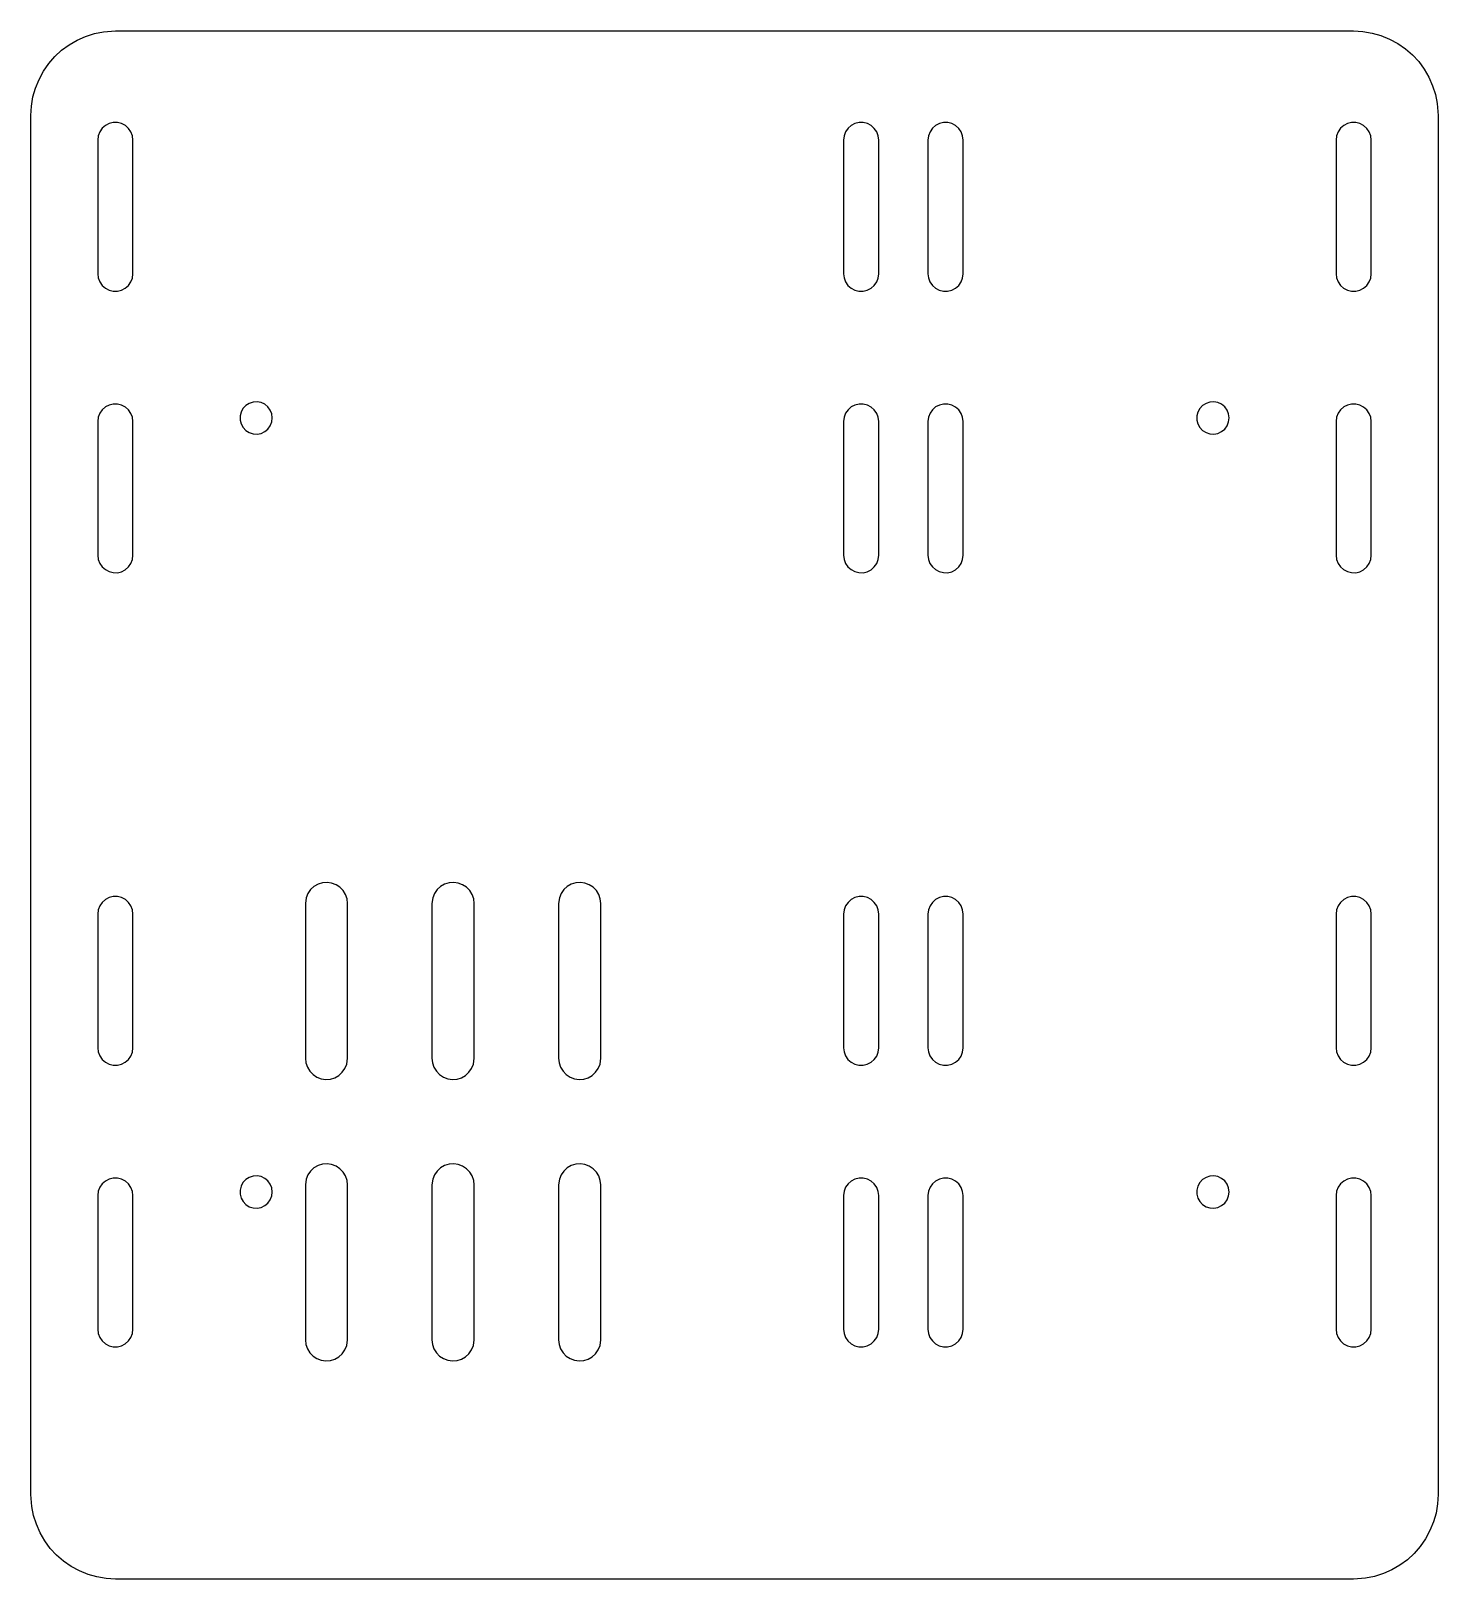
# Model space of a CAD drawing. Header units: millimetres. Extents: x -100 to 100, y -110 to 110.
import ezdxf

# ---------------------------------------------------------------- set-up
doc = ezdxf.new("R2010")
doc.units = ezdxf.units.MM

msp = doc.modelspace()

# ---------------------------------------------------------------- linework, layer by layer
at = {"layer": 'CUT'}
for points in [[(-88, -110), (-89.318489, -109.927346), (-90.621013, -109.710264), (-91.891799, -109.351383), (-93.115459, -108.855049), (-94.277176, -108.227271), (-95.362883, -107.475651), (-96.359433, -106.60929), (-97.254759, -105.63868), (-98.038019, -104.575574), (-98.699729, -103.432844), (-99.231877, -102.224328), (-99.628018, -100.964659), (-99.883355, -99.669092), (-100, -98), (-100, 98), (-99.927346, 99.318489), (-99.710264, 100.621013), (-99.351383, 101.891799), (-98.855049, 103.115459), (-98.227271, 104.277176), (-97.475651, 105.362883), (-96.60929, 106.359433), (-95.63868, 107.254759), (-94.575574, 108.038019), (-93.432844, 108.699729), (-92.224328, 109.231877), (-90.964659, 109.628018), (-89.669092, 109.883355), (-88, 110), (88, 110), (89.318489, 109.927346), (90.621013, 109.710264), (91.891799, 109.351383), (93.115459, 108.855049), (94.277176, 108.227271), (95.362883, 107.475651), (96.359433, 106.60929), (97.254759, 105.63868), (98.038019, 104.575574), (98.699729, 103.432844), (99.231877, 102.224328), (99.628018, 100.964659), (99.883355, 99.669092), (100, 98), (100, -98), (99.927346, -99.318489), (99.710264, -100.621013), (99.351383, -101.891799), (98.855049, -103.115459), (98.227271, -104.277176), (97.475651, -105.362883), (96.60929, -106.359433), (95.63868, -107.254759), (94.575574, -108.038019), (93.432844, -108.699729), (92.224328, -109.231877), (90.964659, -109.628018), (89.669092, -109.883355), (88, -110)], [(-85.5, 94.5), (-85.572375, 95.097192), (-85.785311, 95.659807), (-86.126477, 96.155268), (-86.576121, 96.554889), (-87.108208, 96.835532), (-87.69193, 96.980946), (-88.29349, 96.982713), (-88.878056, 96.84073), (-89.411782, 96.563219), (-89.863766, 96.166246), (-90.207838, 95.672797), (-90.424074, 95.111443), (-90.5, 94.5), (-90.5, 75.5), (-90.427625, 74.902808), (-90.214689, 74.340193), (-89.873523, 73.844732), (-89.423879, 73.445111), (-88.891792, 73.164468), (-88.30807, 73.019054), (-87.70651, 73.017287), (-87.121944, 73.15927), (-86.588218, 73.436781), (-86.136234, 73.833754), (-85.792162, 74.327203), (-85.575926, 74.888557), (-85.5, 75.5)], [(20.5, 94.5), (20.427625, 95.097192), (20.214689, 95.659807), (19.873523, 96.155268), (19.423879, 96.554889), (18.891792, 96.835532), (18.30807, 96.980946), (17.70651, 96.982713), (17.121944, 96.84073), (16.588218, 96.563219), (16.136234, 96.166246), (15.792162, 95.672797), (15.575926, 95.111443), (15.5, 94.5), (15.5, 75.5), (15.572375, 74.902808), (15.785311, 74.340193), (16.126477, 73.844732), (16.576121, 73.445111), (17.108208, 73.164468), (17.69193, 73.019054), (18.29349, 73.017287), (18.878056, 73.15927), (19.411782, 73.436781), (19.863766, 73.833754), (20.207838, 74.327203), (20.424074, 74.888557), (20.5, 75.5)], [(32.5, 94.5), (32.427625, 95.097192), (32.214689, 95.659807), (31.873523, 96.155268), (31.423879, 96.554889), (30.891792, 96.835532), (30.30807, 96.980946), (29.70651, 96.982713), (29.121944, 96.84073), (28.588218, 96.563219), (28.136234, 96.166246), (27.792162, 95.672797), (27.575926, 95.111443), (27.5, 94.5), (27.5, 75.5), (27.572375, 74.902808), (27.785311, 74.340193), (28.126477, 73.844732), (28.576121, 73.445111), (29.108208, 73.164468), (29.69193, 73.019054), (30.29349, 73.017287), (30.878056, 73.15927), (31.411782, 73.436781), (31.863766, 73.833754), (32.207838, 74.327203), (32.424074, 74.888557), (32.5, 75.5)], [(90.5, 94.5), (90.427625, 95.097192), (90.214689, 95.659807), (89.873523, 96.155268), (89.423879, 96.554889), (88.891792, 96.835532), (88.30807, 96.980946), (87.70651, 96.982713), (87.121944, 96.84073), (86.588218, 96.563219), (86.136234, 96.166246), (85.792162, 95.672797), (85.575926, 95.111443), (85.5, 94.5), (85.5, 75.5), (85.572375, 74.902808), (85.785311, 74.340193), (86.126477, 73.844732), (86.576121, 73.445111), (87.108208, 73.164468), (87.69193, 73.019054), (88.29349, 73.017287), (88.878056, 73.15927), (89.411782, 73.436781), (89.863766, 73.833754), (90.207838, 74.327203), (90.424074, 74.888557), (90.5, 75.5)], [(-65.7, 55), (-65.772345, 55.572322), (-65.984828, 56.10864), (-66.324083, 56.575215), (-66.768767, 56.942695), (-67.290906, 57.187964), (-67.857654, 57.295591), (-68.433356, 57.258806), (-68.981796, 57.079922), (-69.468473, 56.770194), (-69.862771, 56.349105), (-70.139884, 55.843147), (-70.28238, 55.284147), (-70.281296, 54.707272), (-70.136698, 54.148812), (-69.857684, 53.643899), (-69.461805, 53.224296), (-68.973967, 52.9164), (-68.424858, 52.739581), (-67.849021, 52.704961), (-67.282683, 52.814718), (-66.76147, 53.061949), (-66.318171, 53.431099), (-65.980673, 53.898947), (-65.770208, 54.43606)], [(70.3, 55), (70.227655, 55.572322), (70.015172, 56.10864), (69.675917, 56.575215), (69.231233, 56.942695), (68.709094, 57.187964), (68.142346, 57.295591), (67.566644, 57.258806), (67.018204, 57.079922), (66.531527, 56.770194), (66.137229, 56.349105), (65.860116, 55.843147), (65.71762, 55.284147), (65.718704, 54.707272), (65.863302, 54.148812), (66.142316, 53.643899), (66.538195, 53.224296), (67.026033, 52.9164), (67.575142, 52.739581), (68.150979, 52.704961), (68.717317, 52.814718), (69.23853, 53.061949), (69.681829, 53.431099), (70.019327, 53.898947), (70.229792, 54.43606)], [(-85.5, 54.5), (-85.572375, 55.097192), (-85.785311, 55.659807), (-86.126477, 56.155268), (-86.576121, 56.554889), (-87.108208, 56.835532), (-87.69193, 56.980946), (-88.29349, 56.982713), (-88.878056, 56.84073), (-89.411782, 56.563219), (-89.863766, 56.166246), (-90.207838, 55.672797), (-90.424074, 55.111443), (-90.5, 54.5), (-90.5, 35.5), (-90.427625, 34.902808), (-90.214689, 34.340193), (-89.873523, 33.844732), (-89.423879, 33.445111), (-88.891792, 33.164468), (-88.30807, 33.019054), (-87.70651, 33.017287), (-87.121944, 33.15927), (-86.588218, 33.436781), (-86.136234, 33.833754), (-85.792162, 34.327203), (-85.575926, 34.888557), (-85.5, 35.5)], [(20.5, 54.5), (20.427625, 55.097192), (20.214689, 55.659807), (19.873523, 56.155268), (19.423879, 56.554889), (18.891792, 56.835532), (18.30807, 56.980946), (17.70651, 56.982713), (17.121944, 56.84073), (16.588218, 56.563219), (16.136234, 56.166246), (15.792162, 55.672797), (15.575926, 55.111443), (15.5, 54.5), (15.5, 35.5), (15.572375, 34.902808), (15.785311, 34.340193), (16.126477, 33.844732), (16.576121, 33.445111), (17.108208, 33.164468), (17.69193, 33.019054), (18.29349, 33.017287), (18.878056, 33.15927), (19.411782, 33.436781), (19.863766, 33.833754), (20.207838, 34.327203), (20.424074, 34.888557), (20.5, 35.5)], [(32.5, 54.5), (32.427625, 55.097192), (32.214689, 55.659807), (31.873523, 56.155268), (31.423879, 56.554889), (30.891792, 56.835532), (30.30807, 56.980946), (29.70651, 56.982713), (29.121944, 56.84073), (28.588218, 56.563219), (28.136234, 56.166246), (27.792162, 55.672797), (27.575926, 55.111443), (27.5, 54.5), (27.5, 35.5), (27.572375, 34.902808), (27.785311, 34.340193), (28.126477, 33.844732), (28.576121, 33.445111), (29.108208, 33.164468), (29.69193, 33.019054), (30.29349, 33.017287), (30.878056, 33.15927), (31.411782, 33.436781), (31.863766, 33.833754), (32.207838, 34.327203), (32.424074, 34.888557), (32.5, 35.5)], [(90.5, 54.5), (90.427625, 55.097192), (90.214689, 55.659807), (89.873523, 56.155268), (89.423879, 56.554889), (88.891792, 56.835532), (88.30807, 56.980946), (87.70651, 56.982713), (87.121944, 56.84073), (86.588218, 56.563219), (86.136234, 56.166246), (85.792162, 55.672797), (85.575926, 55.111443), (85.5, 54.5), (85.5, 35.5), (85.572375, 34.902808), (85.785311, 34.340193), (86.126477, 33.844732), (86.576121, 33.445111), (87.108208, 33.164468), (87.69193, 33.019054), (88.29349, 33.017287), (88.878056, 33.15927), (89.411782, 33.436781), (89.863766, 33.833754), (90.207838, 34.327203), (90.424074, 34.888557), (90.5, 35.5)], [(-85.5, -15.5), (-85.572375, -14.902808), (-85.785311, -14.340193), (-86.126477, -13.844732), (-86.576121, -13.445111), (-87.108208, -13.164468), (-87.69193, -13.019054), (-88.29349, -13.017287), (-88.878056, -13.15927), (-89.411782, -13.436781), (-89.863766, -13.833754), (-90.207838, -14.327203), (-90.424074, -14.888557), (-90.5, -15.5), (-90.5, -34.5), (-90.427625, -35.097192), (-90.214689, -35.659807), (-89.873523, -36.155268), (-89.423879, -36.554889), (-88.891792, -36.835532), (-88.30807, -36.980946), (-87.70651, -36.982713), (-87.121944, -36.84073), (-86.588218, -36.563219), (-86.136234, -36.166246), (-85.792162, -35.672797), (-85.575926, -35.111443), (-85.5, -34.5)], [(-55, -14), (-55.072434, -13.344747), (-55.286238, -12.721135), (-55.631087, -12.159279), (-56.09033, -11.68631), (-56.641789, -11.325068), (-57.258835, -11.092996), (-57.911672, -11.001301), (-58.568773, -11.054411), (-59.198409, -11.249761), (-59.770175, -11.577918), (-60.256461, -12.023036), (-60.633783, -12.56362), (-60.883922, -13.173566), (-61, -14), (-61, -36), (-60.927566, -36.655253), (-60.713762, -37.278865), (-60.368913, -37.840721), (-59.90967, -38.31369), (-59.358211, -38.674932), (-58.741165, -38.907004), (-58.088328, -38.998699), (-57.431227, -38.945589), (-56.801591, -38.750239), (-56.229825, -38.422082), (-55.743539, -37.976964), (-55.366217, -37.43638), (-55.116078, -36.826434), (-55, -36)], [(-37, -14), (-37.072434, -13.344747), (-37.286238, -12.721135), (-37.631087, -12.159279), (-38.09033, -11.68631), (-38.641789, -11.325068), (-39.258835, -11.092996), (-39.911672, -11.001301), (-40.568773, -11.054411), (-41.198409, -11.249761), (-41.770175, -11.577918), (-42.256461, -12.023036), (-42.633783, -12.56362), (-42.883922, -13.173566), (-43, -14), (-43, -36), (-42.927566, -36.655253), (-42.713762, -37.278865), (-42.368913, -37.840721), (-41.90967, -38.31369), (-41.358211, -38.674932), (-40.741165, -38.907004), (-40.088328, -38.998699), (-39.431227, -38.945589), (-38.801591, -38.750239), (-38.229825, -38.422082), (-37.743539, -37.976964), (-37.366217, -37.43638), (-37.116078, -36.826434), (-37, -36)], [(-19, -14), (-19.072434, -13.344747), (-19.286238, -12.721135), (-19.631087, -12.159279), (-20.09033, -11.68631), (-20.641789, -11.325068), (-21.258835, -11.092996), (-21.911672, -11.001301), (-22.568773, -11.054411), (-23.198409, -11.249761), (-23.770175, -11.577918), (-24.256461, -12.023036), (-24.633783, -12.56362), (-24.883922, -13.173566), (-25, -14), (-25, -36), (-24.927566, -36.655253), (-24.713762, -37.278865), (-24.368913, -37.840721), (-23.90967, -38.31369), (-23.358211, -38.674932), (-22.741165, -38.907004), (-22.088328, -38.998699), (-21.431227, -38.945589), (-20.801591, -38.750239), (-20.229825, -38.422082), (-19.743539, -37.976964), (-19.366217, -37.43638), (-19.116078, -36.826434), (-19, -36)], [(20.5, -15.5), (20.427625, -14.902808), (20.214689, -14.340193), (19.873523, -13.844732), (19.423879, -13.445111), (18.891792, -13.164468), (18.30807, -13.019054), (17.70651, -13.017287), (17.121944, -13.15927), (16.588218, -13.436781), (16.136234, -13.833754), (15.792162, -14.327203), (15.575926, -14.888557), (15.5, -15.5), (15.5, -34.5), (15.572375, -35.097192), (15.785311, -35.659807), (16.126477, -36.155268), (16.576121, -36.554889), (17.108208, -36.835532), (17.69193, -36.980946), (18.29349, -36.982713), (18.878056, -36.84073), (19.411782, -36.563219), (19.863766, -36.166246), (20.207838, -35.672797), (20.424074, -35.111443), (20.5, -34.5)], [(32.5, -15.5), (32.427625, -14.902808), (32.214689, -14.340193), (31.873523, -13.844732), (31.423879, -13.445111), (30.891792, -13.164468), (30.30807, -13.019054), (29.70651, -13.017287), (29.121944, -13.15927), (28.588218, -13.436781), (28.136234, -13.833754), (27.792162, -14.327203), (27.575926, -14.888557), (27.5, -15.5), (27.5, -34.5), (27.572375, -35.097192), (27.785311, -35.659807), (28.126477, -36.155268), (28.576121, -36.554889), (29.108208, -36.835532), (29.69193, -36.980946), (30.29349, -36.982713), (30.878056, -36.84073), (31.411782, -36.563219), (31.863766, -36.166246), (32.207838, -35.672797), (32.424074, -35.111443), (32.5, -34.5)], [(90.5, -15.5), (90.427625, -14.902808), (90.214689, -14.340193), (89.873523, -13.844732), (89.423879, -13.445111), (88.891792, -13.164468), (88.30807, -13.019054), (87.70651, -13.017287), (87.121944, -13.15927), (86.588218, -13.436781), (86.136234, -13.833754), (85.792162, -14.327203), (85.575926, -14.888557), (85.5, -15.5), (85.5, -34.5), (85.572375, -35.097192), (85.785311, -35.659807), (86.126477, -36.155268), (86.576121, -36.554889), (87.108208, -36.835532), (87.69193, -36.980946), (88.29349, -36.982713), (88.878056, -36.84073), (89.411782, -36.563219), (89.863766, -36.166246), (90.207838, -35.672797), (90.424074, -35.111443), (90.5, -34.5)], [(-65.7, -55), (-65.772345, -54.427678), (-65.984828, -53.89136), (-66.324083, -53.424785), (-66.768767, -53.057305), (-67.290906, -52.812036), (-67.857654, -52.704409), (-68.433356, -52.741194), (-68.981796, -52.920078), (-69.468473, -53.229806), (-69.862771, -53.650895), (-70.139884, -54.156853), (-70.28238, -54.715853), (-70.281296, -55.292728), (-70.136698, -55.851188), (-69.857684, -56.356101), (-69.461805, -56.775704), (-68.973967, -57.0836), (-68.424858, -57.260419), (-67.849021, -57.295039), (-67.282683, -57.185282), (-66.76147, -56.938051), (-66.318171, -56.568901), (-65.980673, -56.101053), (-65.770208, -55.56394)], [(-55, -54), (-55.072434, -53.344747), (-55.286238, -52.721135), (-55.631087, -52.159279), (-56.09033, -51.68631), (-56.641789, -51.325068), (-57.258835, -51.092996), (-57.911672, -51.001301), (-58.568773, -51.054411), (-59.198409, -51.249761), (-59.770175, -51.577918), (-60.256461, -52.023036), (-60.633783, -52.56362), (-60.883922, -53.173566), (-61, -54), (-61, -76), (-60.927566, -76.655253), (-60.713762, -77.278865), (-60.368913, -77.840721), (-59.90967, -78.31369), (-59.358211, -78.674932), (-58.741165, -78.907004), (-58.088328, -78.998699), (-57.431227, -78.945589), (-56.801591, -78.750239), (-56.229825, -78.422082), (-55.743539, -77.976964), (-55.366217, -77.43638), (-55.116078, -76.826434), (-55, -76)], [(-37, -54), (-37.072434, -53.344747), (-37.286238, -52.721135), (-37.631087, -52.159279), (-38.09033, -51.68631), (-38.641789, -51.325068), (-39.258835, -51.092996), (-39.911672, -51.001301), (-40.568773, -51.054411), (-41.198409, -51.249761), (-41.770175, -51.577918), (-42.256461, -52.023036), (-42.633783, -52.56362), (-42.883922, -53.173566), (-43, -54), (-43, -76), (-42.927566, -76.655253), (-42.713762, -77.278865), (-42.368913, -77.840721), (-41.90967, -78.31369), (-41.358211, -78.674932), (-40.741165, -78.907004), (-40.088328, -78.998699), (-39.431227, -78.945589), (-38.801591, -78.750239), (-38.229825, -78.422082), (-37.743539, -77.976964), (-37.366217, -77.43638), (-37.116078, -76.826434), (-37, -76)], [(-19, -54), (-19.072434, -53.344747), (-19.286238, -52.721135), (-19.631087, -52.159279), (-20.09033, -51.68631), (-20.641789, -51.325068), (-21.258835, -51.092996), (-21.911672, -51.001301), (-22.568773, -51.054411), (-23.198409, -51.249761), (-23.770175, -51.577918), (-24.256461, -52.023036), (-24.633783, -52.56362), (-24.883922, -53.173566), (-25, -54), (-25, -76), (-24.927566, -76.655253), (-24.713762, -77.278865), (-24.368913, -77.840721), (-23.90967, -78.31369), (-23.358211, -78.674932), (-22.741165, -78.907004), (-22.088328, -78.998699), (-21.431227, -78.945589), (-20.801591, -78.750239), (-20.229825, -78.422082), (-19.743539, -77.976964), (-19.366217, -77.43638), (-19.116078, -76.826434), (-19, -76)], [(70.3, -55), (70.227655, -54.427678), (70.015172, -53.89136), (69.675917, -53.424785), (69.231233, -53.057305), (68.709094, -52.812036), (68.142346, -52.704409), (67.566644, -52.741194), (67.018204, -52.920078), (66.531527, -53.229806), (66.137229, -53.650895), (65.860116, -54.156853), (65.71762, -54.715853), (65.718704, -55.292728), (65.863302, -55.851188), (66.142316, -56.356101), (66.538195, -56.775704), (67.026033, -57.0836), (67.575142, -57.260419), (68.150979, -57.295039), (68.717317, -57.185282), (69.23853, -56.938051), (69.681829, -56.568901), (70.019327, -56.101053), (70.229792, -55.56394)], [(-85.5, -55.5), (-85.572375, -54.902808), (-85.785311, -54.340193), (-86.126477, -53.844732), (-86.576121, -53.445111), (-87.108208, -53.164468), (-87.69193, -53.019054), (-88.29349, -53.017287), (-88.878056, -53.15927), (-89.411782, -53.436781), (-89.863766, -53.833754), (-90.207838, -54.327203), (-90.424074, -54.888557), (-90.5, -55.5), (-90.5, -74.5), (-90.427625, -75.097192), (-90.214689, -75.659807), (-89.873523, -76.155268), (-89.423879, -76.554889), (-88.891792, -76.835532), (-88.30807, -76.980946), (-87.70651, -76.982713), (-87.121944, -76.84073), (-86.588218, -76.563219), (-86.136234, -76.166246), (-85.792162, -75.672797), (-85.575926, -75.111443), (-85.5, -74.5)], [(20.5, -55.5), (20.427625, -54.902808), (20.214689, -54.340193), (19.873523, -53.844732), (19.423879, -53.445111), (18.891792, -53.164468), (18.30807, -53.019054), (17.70651, -53.017287), (17.121944, -53.15927), (16.588218, -53.436781), (16.136234, -53.833754), (15.792162, -54.327203), (15.575926, -54.888557), (15.5, -55.5), (15.5, -74.5), (15.572375, -75.097192), (15.785311, -75.659807), (16.126477, -76.155268), (16.576121, -76.554889), (17.108208, -76.835532), (17.69193, -76.980946), (18.29349, -76.982713), (18.878056, -76.84073), (19.411782, -76.563219), (19.863766, -76.166246), (20.207838, -75.672797), (20.424074, -75.111443), (20.5, -74.5)], [(32.5, -55.5), (32.427625, -54.902808), (32.214689, -54.340193), (31.873523, -53.844732), (31.423879, -53.445111), (30.891792, -53.164468), (30.30807, -53.019054), (29.70651, -53.017287), (29.121944, -53.15927), (28.588218, -53.436781), (28.136234, -53.833754), (27.792162, -54.327203), (27.575926, -54.888557), (27.5, -55.5), (27.5, -74.5), (27.572375, -75.097192), (27.785311, -75.659807), (28.126477, -76.155268), (28.576121, -76.554889), (29.108208, -76.835532), (29.69193, -76.980946), (30.29349, -76.982713), (30.878056, -76.84073), (31.411782, -76.563219), (31.863766, -76.166246), (32.207838, -75.672797), (32.424074, -75.111443), (32.5, -74.5)], [(90.5, -55.5), (90.427625, -54.902808), (90.214689, -54.340193), (89.873523, -53.844732), (89.423879, -53.445111), (88.891792, -53.164468), (88.30807, -53.019054), (87.70651, -53.017287), (87.121944, -53.15927), (86.588218, -53.436781), (86.136234, -53.833754), (85.792162, -54.327203), (85.575926, -54.888557), (85.5, -55.5), (85.5, -74.5), (85.572375, -75.097192), (85.785311, -75.659807), (86.126477, -76.155268), (86.576121, -76.554889), (87.108208, -76.835532), (87.69193, -76.980946), (88.29349, -76.982713), (88.878056, -76.84073), (89.411782, -76.563219), (89.863766, -76.166246), (90.207838, -75.672797), (90.424074, -75.111443), (90.5, -74.5)]]:
    msp.add_lwpolyline(points, close=True, dxfattribs=at)

doc.saveas('drawing.dxf')
